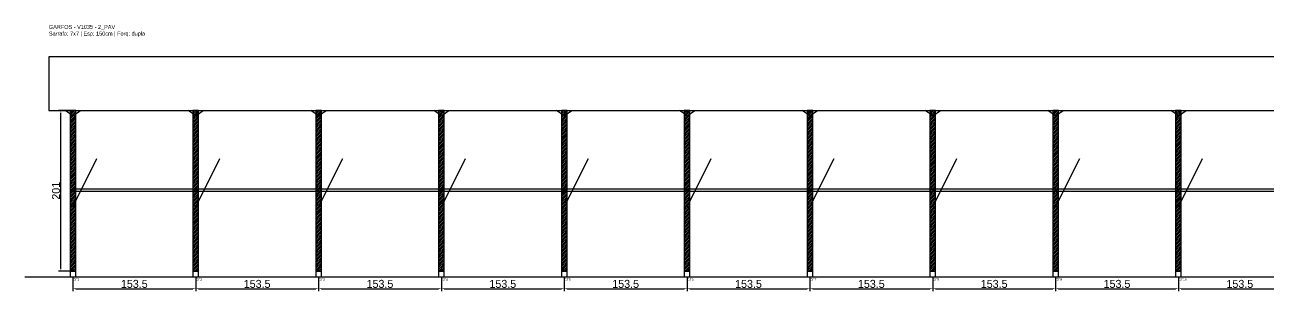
# Model space of a CAD drawing. Header units: metres. Extents: x -30 to 3160, y -25 to 308.
# Drawn here: x -30 to 1524, y -25 to 308 of the extents above; entities that cross this region are included whole.
import ezdxf

# ---------------------------------------------------------------- set-up
doc = ezdxf.new("R2010")
doc.units = ezdxf.units.M
for name, color, linetype in [('BARRA_ANCORAGEM', 1, 'Continuous'), ('COTA', 241, 'Continuous'), ('GARFOS OK', 3, 'Continuous'), ('NOME DA VIGA', 6, 'Continuous'), ('SARR_7x7', 40, 'Continuous'), ('TIRAS REESCORAMENTO', 252, 'Continuous'), ('VIGAS', 3, 'Continuous')]:
    doc.layers.add(name, color=color, linetype=linetype)
doc.dimstyles.new('EZ DXF', dxfattribs={"dimtxt": 10, "dimasz": 3.5, "dimexe": 3, "dimexo": 1.5, "dimgap": 1, "dimtad": 1, "dimdec": 1, "dimdsep": 46, "dimcen": 2.5, "dimazin": 3, "dimtfac": 1, "dimtmove": 0, "dimatfit": 3})

msp = doc.modelspace()

# ---------------------------------------------------------------- hatches: boundary and pattern name
at = {"layer": 'COTA'}
h = msp.add_hatch(dxfattribs=at)
h.set_pattern_fill('ANSI31', scale=0.5)
h.paths.add_polyline_path([(26.5, 0), (33.5, 0), (33.5, 201), (26.5, 201)])
h = msp.add_hatch(dxfattribs=at)
h.set_pattern_fill('ANSI31', scale=0.5)
h.paths.add_polyline_path([(180.025, 0), (187.025, 0), (187.025, 201), (180.025, 201)])
h = msp.add_hatch(dxfattribs=at)
h.set_pattern_fill('ANSI31', scale=0.5)
h.paths.add_polyline_path([(333.55, 0), (340.55, 0), (340.55, 201), (333.55, 201)])
h = msp.add_hatch(dxfattribs=at)
h.set_pattern_fill('ANSI31', scale=0.5)
h.paths.add_polyline_path([(487.075, 0), (494.075, 0), (494.075, 201), (487.075, 201)])
h = msp.add_hatch(dxfattribs=at)
h.set_pattern_fill('ANSI31', scale=0.5)
h.paths.add_polyline_path([(640.6, 0), (647.6, 0), (647.6, 201), (640.6, 201)])
h = msp.add_hatch(dxfattribs=at)
h.set_pattern_fill('ANSI31', scale=0.5)
h.paths.add_polyline_path([(794.125, 0), (801.125, 0), (801.125, 201), (794.125, 201)])
h = msp.add_hatch(dxfattribs=at)
h.set_pattern_fill('ANSI31', scale=0.5)
h.paths.add_polyline_path([(947.65, 0), (954.65, 0), (954.65, 201), (947.65, 201)])
h = msp.add_hatch(dxfattribs=at)
h.set_pattern_fill('ANSI31', scale=0.5)
h.paths.add_polyline_path([(1101.175, 0), (1108.175, 0), (1108.175, 201), (1101.175, 201)])
h = msp.add_hatch(dxfattribs=at)
h.set_pattern_fill('ANSI31', scale=0.5)
h.paths.add_polyline_path([(1254.7, 0), (1261.7, 0), (1261.7, 201), (1254.7, 201)])
h = msp.add_hatch(dxfattribs=at)
h.set_pattern_fill('ANSI31', scale=0.5)
h.paths.add_polyline_path([(1408.225, 0), (1415.225, 0), (1415.225, 201), (1408.225, 201)])

# ---------------------------------------------------------------- linework, layer by layer
at = {"layer": 'BARRA_ANCORAGEM'}
for p, q in [((30, 80.4), (60.15, 140.7)), ((183.525, 80.4), (213.675, 140.7)), ((337.05, 80.4), (367.2, 140.7)), ((490.575, 80.4), (520.725, 140.7)), ((644.1, 80.4), (674.25, 140.7)), ((797.625, 80.4), (827.775, 140.7)), ((951.15, 80.4), (981.3, 140.7)), ((1104.675, 80.4), (1134.825, 140.7)), ((1258.2, 80.4), (1288.35, 140.7)), ((1411.725, 80.4), (1441.875, 140.7))]:
    msp.add_line(p, q, dxfattribs=at)
at = {"layer": 'GARFOS OK'}
for p, q in [((30, 194), (20.5, 201)), ((20.5, 201), (39.5, 201)), ((30, 194), (39.5, 201)), ((183.525, 194), (174.025, 201)), ((174.025, 201), (193.025, 201)), ((183.525, 194), (193.025, 201)), ((337.05, 194), (327.55, 201)), ((327.55, 201), (346.55, 201)), ((337.05, 194), (346.55, 201)), ((490.575, 194), (481.075, 201)), ((481.075, 201), (500.075, 201)), ((490.575, 194), (500.075, 201)), ((644.1, 194), (634.6, 201)), ((634.6, 201), (653.6, 201)), ((644.1, 194), (653.6, 201)), ((797.625, 194), (788.125, 201)), ((788.125, 201), (807.125, 201)), ((797.625, 194), (807.125, 201)), ((951.15, 194), (941.65, 201)), ((941.65, 201), (960.65, 201)), ((951.15, 194), (960.65, 201)), ((1104.675, 194), (1095.175, 201)), ((1095.175, 201), (1114.175, 201)), ((1104.675, 194), (1114.175, 201)), ((1258.2, 194), (1248.7, 201)), ((1248.7, 201), (1267.7, 201)), ((1258.2, 194), (1267.7, 201)), ((1411.725, 194), (1402.225, 201)), ((1402.225, 201), (1421.225, 201)), ((1411.725, 194), (1421.225, 201))]:
    msp.add_line(p, q, dxfattribs=at)
at = {"layer": 'GARFOS OK', "linetype": 'CONTINUOUS'}
msp.add_line((-30, -7), (3160.5, -7), dxfattribs=at)
at = {"layer": 'GARFOS OK'}
for points in [[(26.5, 0), (33.5, 0), (33.5, 201), (26.5, 201), (26.5, 0)], [(180.025, 0), (187.025, 0), (187.025, 201), (180.025, 201), (180.025, 0)], [(333.55, 0), (340.55, 0), (340.55, 201), (333.55, 201), (333.55, 0)], [(487.075, 0), (494.075, 0), (494.075, 201), (487.075, 201), (487.075, 0)], [(640.6, 0), (647.6, 0), (647.6, 201), (640.6, 201), (640.6, 0)], [(794.125, 0), (801.125, 0), (801.125, 201), (794.125, 201), (794.125, 0)], [(947.65, 0), (954.65, 0), (954.65, 201), (947.65, 201), (947.65, 0)], [(1101.175, 0), (1108.175, 0), (1108.175, 201), (1101.175, 201), (1101.175, 0)], [(1254.7, 0), (1261.7, 0), (1261.7, 201), (1254.7, 201), (1254.7, 0)], [(1408.225, 0), (1415.225, 0), (1415.225, 201), (1408.225, 201), (1408.225, 0)]]:
    msp.add_lwpolyline(points, dxfattribs=at)
at = {"layer": 'SARR_7x7'}
for points in [[(26.5, -7), (33.5, -7), (33.5, 0), (26.5, 0), (26.5, -7)], [(180.025, -7), (187.025, -7), (187.025, 0), (180.025, 0), (180.025, -7)], [(333.55, -7), (340.55, -7), (340.55, 0), (333.55, 0), (333.55, -7)], [(487.075, -7), (494.075, -7), (494.075, 0), (487.075, 0), (487.075, -7)], [(640.6, -7), (647.6, -7), (647.6, 0), (640.6, 0), (640.6, -7)], [(794.125, -7), (801.125, -7), (801.125, 0), (794.125, 0), (794.125, -7)], [(947.65, -7), (954.65, -7), (954.65, 0), (947.65, 0), (947.65, -7)], [(1101.175, -7), (1108.175, -7), (1108.175, 0), (1101.175, 0), (1101.175, -7)], [(1254.7, -7), (1261.7, -7), (1261.7, 0), (1254.7, 0), (1254.7, -7)], [(1408.225, -7), (1415.225, -7), (1415.225, 0), (1408.225, 0), (1408.225, -7)]]:
    msp.add_lwpolyline(points, dxfattribs=at)
at = {"layer": 'TIRAS REESCORAMENTO'}
for points in [[(30, 100), (183.525, 100), (183.525, 102.5), (30, 102.5), (30, 100)], [(183.525, 100), (337.05, 100), (337.05, 102.5), (183.525, 102.5), (183.525, 100)], [(337.05, 100), (490.575, 100), (490.575, 102.5), (337.05, 102.5), (337.05, 100)], [(490.575, 100), (644.1, 100), (644.1, 102.5), (490.575, 102.5), (490.575, 100)], [(644.1, 100), (797.625, 100), (797.625, 102.5), (644.1, 102.5), (644.1, 100)], [(797.625, 100), (951.15, 100), (951.15, 102.5), (797.625, 102.5), (797.625, 100)], [(951.15, 100), (1104.675, 100), (1104.675, 102.5), (951.15, 102.5), (951.15, 100)], [(1104.675, 100), (1258.2, 100), (1258.2, 102.5), (1104.675, 102.5), (1104.675, 100)], [(1258.2, 100), (1411.725, 100), (1411.725, 102.5), (1258.2, 102.5), (1258.2, 100)], [(1411.725, 100), (1565.25, 100), (1565.25, 102.5), (1411.725, 102.5), (1411.725, 100)]]:
    msp.add_lwpolyline(points, dxfattribs=at)
at = {"layer": 'VIGAS'}
msp.add_lwpolyline([(0, 201), (3130.5, 201), (3130.5, 268), (0, 268), (0, 201)], dxfattribs=at)

# ---------------------------------------------------------------- texts
at = {"layer": 'NOME DA VIGA'}
for s, p in [('GF1', (30, -12)), ('GF2', (183.525, -12)), ('GF3', (337.05, -12)), ('GF4', (490.575, -12)), ('GF5', (644.1, -12)), ('GF6', (797.625, -12)), ('GF7', (951.15, -12)), ('GF8', (1104.675, -12)), ('GF9', (1258.2, -12)), ('GF10', (1411.725, -12))]:
    msp.add_text(s, height=3, dxfattribs=at).set_placement(p)
at = {"layer": 'NOME DA VIGA', "insert": (0, 293), "char_height": 5, "attachment_point": 7}
msp.add_mtext('GARFOS - V1035 - 2_PAV\\PSarrafo: 7x7 | Esp: 150cm | Forq: dupla', dxfattribs=at)

# ---------------------------------------------------------------- dimensions: what is measured, and where the dimension line sits
at = {"layer": 'COTA'}
msp.add_linear_dim(base=(15, 0), p1=(30, 0), p2=(30, 201), angle=90, dimstyle='EZ DXF', dxfattribs=at).render()
for base, p1, p2 in [((30, -22), (30, -7), (183.525, -7)), ((183.525, -22), (183.525, -7), (337.05, -7)), ((337.05, -22), (337.05, -7), (490.575, -7)), ((490.575, -22), (490.575, -7), (644.1, -7)), ((644.1, -22), (644.1, -7), (797.625, -7)), ((797.625, -22), (797.625, -7), (951.15, -7)), ((951.15, -22), (951.15, -7), (1104.675, -7)), ((1104.675, -22), (1104.675, -7), (1258.2, -7)), ((1258.2, -22), (1258.2, -7), (1411.725, -7)), ((1411.725, -22), (1411.725, -7), (1565.25, -7))]:
    msp.add_linear_dim(base=base, p1=p1, p2=p2, dimstyle='EZ DXF', dxfattribs=at).render()

doc.saveas('drawing.dxf')
